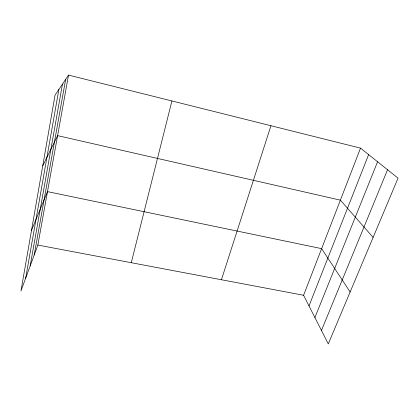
<?xml version="1.0" encoding="UTF-8"?>
<svg xmlns="http://www.w3.org/2000/svg" width="419" height="419" viewBox="0 0 419 419"><rect width="100%" height="100%" fill="white"/><g stroke="black" fill="none" stroke-linecap="round" stroke-linejoin="round"><path stroke-width="0.63" d="M25.674 278.164L58.87 89.451M30.163 265.96L62.462 84.114M34.19 255.009L65.657 79.369M68.527 75.101L55.041 95.144L20.95 291.011L37.851 245.063L68.527 75.101L360.518 148.132L398.05 178.148L328.286 343.899L303.586 295.264L360.518 148.132M131.273 262.713L171.926 100.963M221.436 279.745L270.952 125.726M308.997 305.917L368.631 154.621M314.915 317.571L377.571 161.771M321.457 330.45L387.544 169.747M31.519 230.293L47.499 191.614L321.624 248.64L350.143 291.975M42.738 165.835L57.602 135.63L340.385 200.156L373.114 237.39M37.851 245.063L303.586 295.264"/></g></svg>
